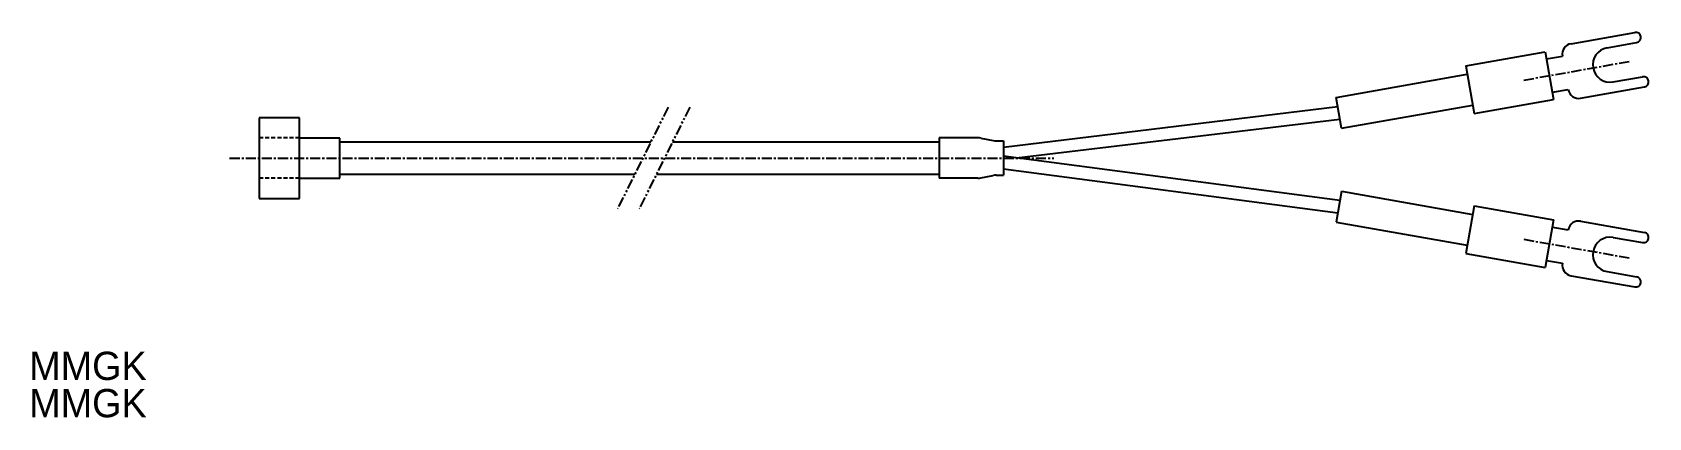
# Model space of a CAD drawing. Extents: x 18 to 219, y 222 to 270.
import ezdxf

# ---------------------------------------------------------------- set-up
doc = ezdxf.new("R2010")
doc.units = 0
for name, pattern in [('CENTER', [2, 1.25, -0.25, 0.25, -0.25]), ('DASHED', [0.75, 0.5, -0.25]), ('PHANTOM', [2.5, 1.25, -0.25, 0.25, -0.25, 0.25, -0.25])]:
    doc.linetypes.add(name, pattern=pattern)
doc.layers.get('0').update_dxf_attribs({"linetype": 'CONTINUOUS'})
doc.layers.add('CENTER', color=1, linetype='CENTER')

msp = doc.modelspace()

# ---------------------------------------------------------------- linework, layer by layer
at = {"color": 7, "linetype": 'CONTINUOUS'}
for p, q in [((209.21, 268.64), (217.12, 270.03)), ((213.69, 268.13), (217.34, 268.78)), ((196.16, 265.91), (206, 267.64)), ((206, 267.64), (207.05, 261.73)), ((206.16, 266.76), (208.13, 267.1)), ((180.07, 261.99), (196.34, 264.86)), ((196.16, 265.91), (197.2, 260)), ((206.89, 262.62), (208.86, 262.97)), ((210.4, 261.89), (218.31, 263.29)), ((214.43, 263.9), (218.09, 264.54)), ((138.84, 255.82), (180.27, 260.87)), ((180.74, 258.17), (180.07, 261.99)), ((180.74, 258.17), (197.01, 261.04)), ((197.2, 260), (207.05, 261.73)), ((46.51, 259.47), (46.51, 249.47)), ((51.51, 259.47), (46.51, 259.47)), ((51.51, 249.47), (51.51, 259.47)), ((140.44, 254.48), (180.55, 259.3)), ((51.51, 256.97), (56.51, 256.97)), ((56.51, 251.97), (56.51, 256.95)), ((135.64, 256.98), (130.84, 256.98)), ((130.84, 256.98), (130.84, 251.98)), ((136.03, 256.94), (137.54, 256.65)), ((137.92, 256.61), (138.84, 256.61)), ((138.84, 256.61), (138.84, 252.35)), ((56.51, 256.48), (95.09, 256.48)), ((97.77, 256.48), (130.84, 256.48)), ((138.84, 254.76), (180.55, 249.24)), ((138.84, 253.14), (180.27, 247.67)), ((51.51, 251.97), (56.51, 251.97)), ((56.51, 252.48), (93.1, 252.48)), ((95.78, 252.48), (130.84, 252.48)), ((135.64, 251.98), (130.84, 251.98)), ((136.03, 252.01), (137.54, 252.31)), ((137.92, 252.35), (138.84, 252.35)), ((46.51, 249.47), (51.51, 249.47)), ((180.74, 250.37), (180.07, 246.55)), ((180.74, 250.37), (197.01, 247.5)), ((197.2, 248.54), (196.16, 242.63)), ((197.2, 248.54), (207.05, 246.81)), ((207.05, 246.81), (206, 240.9)), ((210.4, 246.65), (218.31, 245.25)), ((180.07, 246.55), (196.34, 243.68)), ((206.89, 245.92), (208.86, 245.57)), ((214.43, 244.64), (218.09, 244)), ((196.16, 242.63), (206, 240.9)), ((206.16, 241.78), (208.13, 241.44)), ((209.21, 239.9), (217.12, 238.51)), ((213.69, 240.41), (217.34, 239.76))]:
    msp.add_line(p, q, dxfattribs=at)
at = {"color": 3, "linetype": 'PHANTOM'}
for p, q in [((97.22, 260.76), (90.96, 248.19)), ((99.9, 260.76), (93.65, 248.19))]:
    msp.add_line(p, q, dxfattribs=at)
at = {"color": 3, "linetype": 'DASHED'}
for p, q in [((51.51, 256.97), (46.51, 256.97)), ((51.51, 251.97), (46.51, 251.97))]:
    msp.add_line(p, q, dxfattribs=at)
at = {"color": 7, "linetype": 'CONTINUOUS'}
for centre, radius, start, end in [((209.44, 267.33), 1.33, 100, 189.7848), ((217.23, 269.41), 0.638, 280, 100), ((214.06, 266.02), 2.15, 100, 280), ((210.17, 263.2), 1.33, 190.2152, 280), ((218.2, 263.92), 0.638, 280, 100), ((135.64, 254.98), 2, 79.002, 90), ((137.92, 258.61), 2, 259.002, 270), ((135.64, 253.98), 2, 270, 280.998), ((137.92, 250.35), 2, 90, 100.998), ((210.17, 245.34), 1.33, 80, 169.7848), ((214.06, 242.52), 2.15, 80, 260), ((218.2, 244.62), 0.638, 260, 80), ((209.44, 241.21), 1.33, 170.2152, 260), ((217.23, 239.13), 0.638, 260, 80)]:
    msp.add_arc(centre, radius, start, end, dxfattribs=at)
at = {"layer": 'CENTER', "color": 1, "linetype": 'CENTER'}
for p, q in [((203.36, 264.13), (216.56, 266.46)), ((42.84, 254.47), (145.07, 254.47)), ((203.36, 244.41), (216.56, 242.08))]:
    msp.add_line(p, q, dxfattribs=at)

# ---------------------------------------------------------------- texts
at = {"color": 7, "linetype": 'CONTINUOUS'}
for p in [(17.99, 226.98), (17.99, 222.36)]:
    msp.add_text('MMGK', height=3.5, dxfattribs=at).set_placement(p)

doc.saveas('drawing.dxf')
